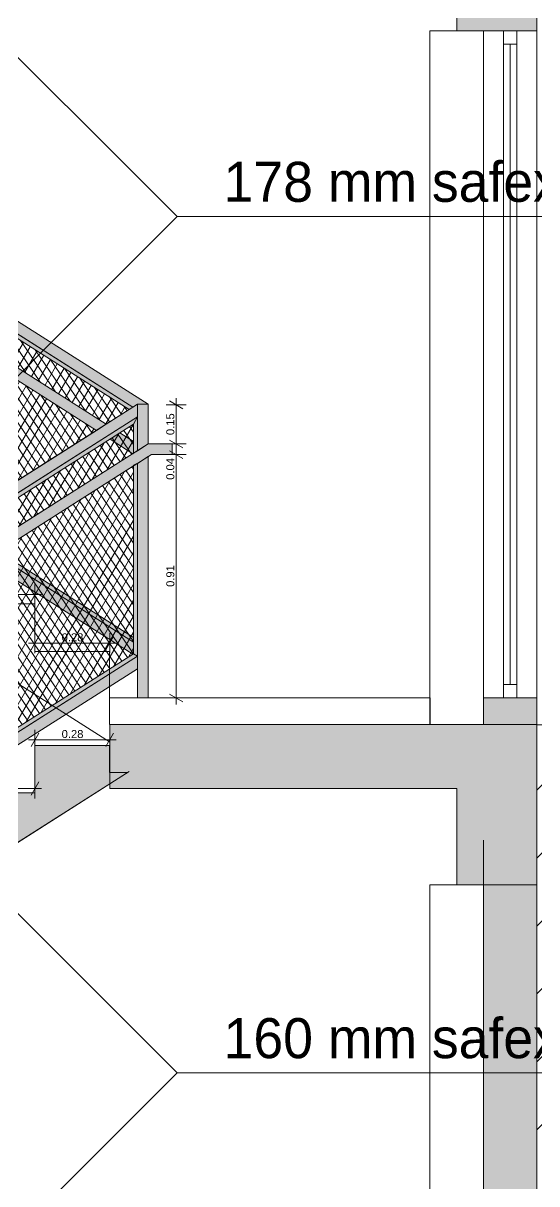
# Model space of a CAD drawing. Header units: millimetres. Extents: x 475206255 to 476720147, y 4620882299 to 4621447368.
# Drawn here: x 475518656 to 475520580, y 4621082981 to 4621087330 of the extents above; entities that cross this region are included whole.
import ezdxf

# ---------------------------------------------------------------- set-up
doc = ezdxf.new("R2010")
doc.units = ezdxf.units.MM
doc.header["$MEASUREMENT"] = 0
for name, color, linetype, lineweight in [('2D Drafting - General_Pen_No__250_Pen_No__154', 154, 'Continuous', 0), ('2D Drafting - General_Pen_No__250_Pen_No__7', 7, 'Continuous', 0), ('2D Drafting - General_Pen_No__250_Pen_No__7_Pen_No__154', 154, 'Continuous', 0), ('2D Drafting - General_Pen_No__250_Pen_No__7_Pen_No__7', 7, 'Continuous', 0), ('Annotation - Text_Pen_No__7_Pen_No__7_Pen_No__5', 5, 'Continuous', 0), ('gegmebi_Pen_No__7_Pen_No__250', 7, 'Continuous', 0), ('gegmebi_Pen_No__7_Pen_No__7', 7, 'Continuous', 0), ('gegmebi_Pen_No__7_Pen_No__7_Pen_No__5', 5, 'Continuous', 0), ('kar-panjara_Pen_No__7_Pen_No__250', 7, 'Continuous', 0), ('New_2D Drafting - General_Pen_No__1', 1, 'Continuous', 0), ('New_2D Drafting - General_Pen_No__250_Pen_No__250', 7, 'Continuous', 0), ('New_2D Drafting - General_Pen_No__4', 7, 'Continuous', 0), ('New_2D Drafting - General_Pen_No__7_Pen_No__250', 7, 'Continuous', 0), ('New_2D Drafting - General_Pen_No__7_Pen_No__7', 7, 'Continuous', 0), ('New_Doors_Pen_No__7_Pen_No__7_Pen_No__250', 7, 'Continuous', 0), ('New_reg_nak_Pen_No__250', 7, 'Continuous', 0), ('New_reg_nak_Pen_No__5', 5, 'Continuous', 0), ('reg_nak_Pen_No__250', 7, 'Continuous', 0), ('zoma_Pen_No__142', 142, 'Continuous', 0), ('zoma_Pen_No__5_Pen_No__5_Pen_No__142', 142, 'Continuous', 0)]:
    doc.layers.add(name, color=color, linetype=linetype, lineweight=lineweight)
doc.layers.add('zoma', color=7, linetype='Continuous')
doc.styles.add('GENERATED_STYLE_2', font='arial.ttf')
doc.styles.add('GENERATED_STYLE_4', font='ACADMTAV.TTF')
doc.dimstyles.new('GENERATED_STYLE__2', dxfattribs={"dimtxt": 30.000001, "dimasz": 38, "dimexe": 0.18, "dimexo": 3, "dimgap": 0, "dimtad": 1, "dimlfac": 0.001, "dimzin": 0, "dimdsep": 46, "dimtxsty": 'GENERATED_STYLE_2', "dimblk": 'ARROWHEAD_2', "dimblk1": 'ARROWHEAD_2', "dimblk2": 'ARROWHEAD_2', "dimcen": 0.09, "dimclrd": 142, "dimclre": 142, "dimclrt": 142, "dimadec": 0, "dimazin": 0, "dimtfac": 1, "dimtdec": 4, "dimtmove": 0, "dimatfit": 3, "dimfxl": 1, "dimtolj": 1, "dimtzin": 0, "dimarcsym": 0})
doc.dimstyles.new('GENERATED_STYLE__3', dxfattribs={"dimtxt": 200, "dimasz": 64.421331, "dimexe": 0.18, "dimexo": 3, "dimgap": 0, "dimtad": 1, "dimtih": 1, "dimtoh": 1, "dimlfac": 0.001, "dimzin": 0, "dimdsep": 46, "dimtxsty": 'GENERATED_STYLE_2', "dimblk": 'ARROWHEAD_2', "dimblk1": 'ARROWHEAD_2', "dimblk2": 'ARROWHEAD_2', "dimcen": 0.09, "dimclrd": 142, "dimclre": 142, "dimclrt": 142, "dimadec": 0, "dimazin": 0, "dimtfac": 1, "dimtdec": 4, "dimtmove": 0, "dimatfit": 3, "dimfxl": 1, "dimtolj": 1, "dimtzin": 0, "dimarcsym": 0})
doc.dimstyles.new('GENERATED_STYLE__4', dxfattribs={"dimtxt": 30.000001, "dimasz": 38, "dimexe": 0.18, "dimexo": 3, "dimgap": 0, "dimtad": 1, "dimtih": 1, "dimtoh": 1, "dimlfac": 0.001, "dimzin": 0, "dimdsep": 46, "dimtxsty": 'GENERATED_STYLE_2', "dimblk": 'ARROWHEAD_2', "dimblk1": 'ARROWHEAD_2', "dimblk2": 'ARROWHEAD_2', "dimcen": 0.09, "dimclrd": 142, "dimclre": 142, "dimclrt": 142, "dimadec": 0, "dimazin": 0, "dimtfac": 1, "dimtdec": 4, "dimtmove": 0, "dimatfit": 3, "dimfxl": 1, "dimtolj": 1, "dimtzin": 0, "dimarcsym": 0})
pattern_1 = [(60, (475826095.757, 4621095193.19), (-25.980762, 15), []), (124.306619, (475826095.757, 4621095193.19), (23.8156986, 11.25), [])]

# ---------------------------------------------------------------- blocks, each defined once
blk = doc.blocks.new('*D61', base_point=(475826095.8, 4621095193.2))
at = {"layer": 'zoma_Pen_No__142', "color": 142, "linetype": 'Continuous', "lineweight": 0, "transparency": 16777216}
for p, q in [((475518434.4, 4621084487.2), (475518405.5, 4621084437.2)), ((475518420, 4621084424.7), (475518420, 4621084499.7)), ((475518685.5, 4621084437.2), (475518714.4, 4621084487.2)), ((475518700, 4621084424.7), (475518700, 4621084499.7)), ((475518395.5, 4621084462.2), (475518420, 4621084462.2)), ((475518420, 4621084462.2), (475518700, 4621084462.2)), ((475518700, 4621084462.2), (475518724.4, 4621084462.2))]:
    blk.add_line(p, q, dxfattribs=at)
at = {"layer": 'zoma_Pen_No__142', "color": 142, "lineweight": 0, "transparency": 16777216, "insert": (475518519.9, 4621084468.2), "char_height": 30, "attachment_point": 7, "style": 'GENERATED_STYLE_2'}
blk.add_mtext('\\A1;{\\pql;\\fArial|b0|i0|c204|p0;\\W1.000000;0.28}', dxfattribs=at)
blk = doc.blocks.new('ARROWHEAD_2')
at = {"color": 0, "linetype": 'Continuous', "lineweight": 0}
for p, q in [((0, 0), (-1, 0)), ((-0.378, -0.655), (0.378, 0.655))]:
    blk.add_line(p, q, dxfattribs=at)
blk = doc.blocks.new('*D62', base_point=(475826095.8, 4621095193.2))
at = {"layer": 'zoma_Pen_No__142', "color": 142, "linetype": 'Continuous', "lineweight": 0, "transparency": 16777216}
for p, q in [((475518714.4, 4621084669.8), (475518685.5, 4621084619.8)), ((475518700, 4621084607.3), (475518700, 4621084682.3)), ((475518965.5, 4621084619.8), (475518994.4, 4621084669.8)), ((475518980, 4621084607.3), (475518980, 4621084682.3)), ((475518675.5, 4621084644.8), (475518700, 4621084644.8)), ((475518700, 4621084644.8), (475518980, 4621084644.8)), ((475518980, 4621084644.8), (475519004.4, 4621084644.8))]:
    blk.add_line(p, q, dxfattribs=at)
at = {"layer": 'zoma_Pen_No__142', "color": 142, "lineweight": 0, "transparency": 16777216, "insert": (475518799.9, 4621084650.8), "char_height": 30, "attachment_point": 7, "style": 'GENERATED_STYLE_2'}
blk.add_mtext('\\A1;{\\pql;\\fArial|b0|i0|c204|p0;\\W1.000000;0.28}', dxfattribs=at)
blk = doc.blocks.new('*D63', base_point=(475826095.8, 4621095193.2))
at = {"layer": 'zoma_Pen_No__142', "color": 142, "linetype": 'Continuous', "lineweight": 0, "transparency": 16777216}
for p, q in [((475518714.4, 4621085032.2), (475518685.5, 4621084982.2)), ((475518700, 4621084969.7), (475518700, 4621085044.7)), ((475518965.5, 4621084982.2), (475518994.4, 4621085032.2)), ((475518980, 4621084969.7), (475518980, 4621085044.7)), ((475518675.5, 4621085007.2), (475518700, 4621085007.2)), ((475518700, 4621085007.2), (475518980, 4621085007.2)), ((475518980, 4621085007.2), (475519004.4, 4621085007.2))]:
    blk.add_line(p, q, dxfattribs=at)
at = {"layer": 'zoma_Pen_No__142', "color": 142, "lineweight": 0, "transparency": 16777216, "insert": (475518799.9, 4621085013.2), "char_height": 30, "attachment_point": 7, "style": 'GENERATED_STYLE_2'}
blk.add_mtext('\\A1;{\\pql;\\fArial|b0|i0|c204|p0;\\W1.000000;0.28}', dxfattribs=at)
blk = doc.blocks.new('*D64', base_point=(475826095.8, 4621095193.2))
at = {"layer": 'zoma_Pen_No__142', "color": 142, "linetype": 'Continuous', "lineweight": 0, "transparency": 16777216}
for p, q in [((475518420, 4621085151.5), (475518420, 4621085226.5)), ((475518700, 4621085151.5), (475518700, 4621085226.5)), ((475518395.5, 4621085189), (475518420, 4621085189)), ((475518434.4, 4621085214), (475518405.5, 4621085164)), ((475518420, 4621085189), (475518700, 4621085189)), ((475518685.5, 4621085164), (475518714.4, 4621085214)), ((475518700, 4621085189), (475518724.4, 4621085189))]:
    blk.add_line(p, q, dxfattribs=at)
at = {"layer": 'zoma_Pen_No__142', "color": 142, "lineweight": 0, "transparency": 16777216, "insert": (475518519.9, 4621085195), "char_height": 30, "attachment_point": 7, "style": 'GENERATED_STYLE_2'}
blk.add_mtext('\\A1;{\\pql;\\fArial|b0|i0|c204|p0;\\W1.000000;0.28}', dxfattribs=at)
blk = doc.blocks.new('*D86', base_point=(475826095.8, 4621095193.2))
at = {"layer": 'zoma_Pen_No__142', "color": 142, "linetype": 'Continuous', "lineweight": 0, "transparency": 16777216}
for p, q in [((475519228.3, 4621085899.7), (475519228.3, 4621085924.2)), ((475519265.8, 4621085899.7), (475519190.8, 4621085899.7)), ((475519253.3, 4621085885.3), (475519203.3, 4621085914.2)), ((475519228.3, 4621085753.3), (475519228.3, 4621085899.7)), ((475519265.8, 4621085753.3), (475519190.8, 4621085753.3)), ((475519203.3, 4621085767.8), (475519253.3, 4621085738.9)), ((475519228.3, 4621085728.9), (475519228.3, 4621085753.3))]:
    blk.add_line(p, q, dxfattribs=at)
at = {"layer": 'zoma_Pen_No__142', "color": 142, "lineweight": 0, "transparency": 16777216, "insert": (475519222.3, 4621085786.5), "char_height": 30, "attachment_point": 7, "rotation": 90, "style": 'GENERATED_STYLE_2'}
blk.add_mtext('\\A1;{\\pql;\\fArial|b0|i0|c204|p0;\\W1.000000;0.15}', dxfattribs=at)
blk = doc.blocks.new('*D91', base_point=(475826095.8, 4621095193.2))
at = {"layer": 'zoma_Pen_No__142', "color": 142, "linetype": 'Continuous', "lineweight": 0, "transparency": 16777216}
for p, q in [((475519265.8, 4621085713.5), (475519190.8, 4621085713.5)), ((475519253.3, 4621085699), (475519203.3, 4621085727.9)), ((475519228.3, 4621085713.5), (475519228.3, 4621085737.9)), ((475519228.3, 4621084801.8), (475519228.3, 4621085713.5)), ((475519265.8, 4621084801.8), (475519190.8, 4621084801.8)), ((475519203.3, 4621084816.2), (475519253.3, 4621084787.4)), ((475519228.3, 4621084777.3), (475519228.3, 4621084801.8))]:
    blk.add_line(p, q, dxfattribs=at)
at = {"layer": 'zoma_Pen_No__142', "color": 142, "lineweight": 0, "transparency": 16777216, "insert": (475519222.3, 4621085217.6), "char_height": 30, "attachment_point": 7, "rotation": 90, "style": 'GENERATED_STYLE_2'}
blk.add_mtext('\\A1;{\\pql;\\fArial|b0|i0|c204|p0;\\W1.000000;0.91}', dxfattribs=at)
blk = doc.blocks.new('*D92', base_point=(475826095.8, 4621095193.2))
at = {"layer": 'zoma_Pen_No__142', "color": 142, "linetype": 'Continuous', "lineweight": 0, "transparency": 16777216}
for p, q in [((475519265.8, 4621085753.3), (475519190.8, 4621085753.3)), ((475519253.3, 4621085738.9), (475519203.3, 4621085767.8)), ((475519228.3, 4621085753.3), (475519228.3, 4621085777.8)), ((475519228.3, 4621085713.5), (475519228.3, 4621085753.3)), ((475519265.8, 4621085713.5), (475519190.8, 4621085713.5)), ((475519203.3, 4621085727.9), (475519253.3, 4621085699)), ((475519228.3, 4621085689), (475519228.3, 4621085713.5))]:
    blk.add_line(p, q, dxfattribs=at)
at = {"layer": 'zoma_Pen_No__142', "color": 142, "lineweight": 0, "transparency": 16777216, "insert": (475519222.3, 4621085618.9), "char_height": 30, "attachment_point": 7, "rotation": 90, "style": 'GENERATED_STYLE_2'}
blk.add_mtext('\\A1;{\\pql;\\fArial|b0|i0|c204|p0;\\W1.000000;0.04}', dxfattribs=at)
blk = doc.blocks.new('*D1601', base_point=(475826095.8, 4621095193.2))
at = {"layer": 'zoma_Pen_No__142', "color": 142, "linetype": 'Continuous', "lineweight": 0, "transparency": 16777216}
for p, q in [((475518611.8, 4621038264.3), (475518611.8, 4621038391.4)), ((475519011.8, 4621038264.3), (475519011.8, 4621038391.4)), ((475518636.3, 4621038370.2), (475518587.3, 4621038285.5)), ((475518987.3, 4621038285.5), (475519036.3, 4621038370.2)), ((475518611.8, 4621038327.9), (475519011.8, 4621038327.9)), ((475519011.8, 4621038327.9), (475519053.2, 4621038327.9))]:
    blk.add_line(p, q, dxfattribs=at)

msp = doc.modelspace()

# ---------------------------------------------------------------- hatches: boundary and pattern name
at = {"layer": '2D Drafting - General_Pen_No__250_Pen_No__154', "linetype": 'Continuous', "lineweight": 0}
msp.add_hatch(color=154, dxfattribs=at).paths.add_polyline_path([(475520379.913, 4621084801.787), (475520579.679, 4621084801.787), (475520579.679, 4621084701.757), (475520379.913, 4621084701.757)])
at = {"layer": '2D Drafting - General_Pen_No__250_Pen_No__7', "linetype": 'Continuous', "lineweight": 0}
for points in [[(475520379.913, 4621087901.757), (475520579.679, 4621087901.757), (475520579.679, 4621087721.75), (475520579.679, 4621087301.757), (475520279.679, 4621087301.757), (475520279.679, 4621087661.664), (475518979.751, 4621087661.664), (475518979.751, 4621087901.757)], [(475520379.913, 4621084701.757), (475520579.679, 4621084701.757), (475520579.679, 4621084521.75), (475520579.679, 4621084101.757), (475520279.679, 4621084101.757), (475520279.679, 4621084461.664), (475518979.751, 4621084461.664), (475518979.751, 4621084701.757)]]:
    msp.add_hatch(color=7, dxfattribs=at).paths.add_polyline_path(points)
at = {"layer": '2D Drafting - General_Pen_No__250_Pen_No__7_Pen_No__154', "linetype": 'Continuous', "lineweight": 0}
msp.add_hatch(color=154, dxfattribs=at).paths.add_polyline_path([(475520579.679, 4621081551.617), (475520379.679, 4621081551.617), (475520379.679, 4621084101.757), (475520579.679, 4621084101.757)])
at = {"layer": 'New_2D Drafting - General_Pen_No__1', "linetype": 'Continuous', "lineweight": 0}
for points in [[(475516618.273, 4621087446.834), (475519066.887, 4621085890.908), (475519083.957, 4621085901.755), (475519124.431, 4621085901.736), (475516637.468, 4621087482.03), (475516618.273, 4621087469.831)], [(475517863.892, 4621086655.403), (475517878.858, 4621086628.131), (475519052.914, 4621085882.03), (475519066.889, 4621085890.909)], [(475516603.324, 4621086577.188), (475516603.324, 4621086529.795), (475519066.059, 4621084964.896), (475519068.975, 4621084966.749), (475519068.974, 4621085010.436)], [(475517878.855, 4621086471.669), (475518929.852, 4621085803.832), (475518967.144, 4621085827.528), (475517878.856, 4621086519.061)], [(475519083.957, 4621085901.755), (475516562.84, 4621084299.759), (475516603.323, 4621084278.09), (475519083.957, 4621085854.363)], [(475519124.443, 4621085753.329), (475519124.443, 4621085901.756), (475519083.957, 4621085901.755), (475519083.957, 4621085752.166), (475519083.957, 4621085727.603)], [(475519083.961, 4621085854.365), (475517863.795, 4621085079.112), (475517878.863, 4621085070.912), (475519068.977, 4621085827.218)], [(475519068.977, 4621085827.218), (475519068.979, 4621085718.085), (475519083.961, 4621085727.603), (475519083.961, 4621085854.365)], [(475519018.307, 4621085795.018), (475518981.017, 4621085771.321), (475519066.887, 4621085716.756), (475519068.979, 4621085718.085), (475519068.978, 4621085762.82)], [(475516472.84, 4621084149.759), (475516472.84, 4621084109.311), (475516611.779, 4621084109.311), (475519136.286, 4621085713.462), (475519214.443, 4621085713.462), (475519214.443, 4621085753.329), (475519124.443, 4621085753.329), (475516600.85, 4621084149.759)], [(475517878.881, 4621085784.425), (475519068.974, 4621085028.209), (475519068.974, 4621085010.436), (475517863.841, 4621085776.216)], [(475519083.957, 4621084801.787), (475519124.443, 4621084801.79), (475519124.443, 4621085706.057), (475519083.957, 4621085680.21), (475519083.957, 4621085006.397), (475519083.957, 4621084913.699)], [(475519083.96, 4621085681.653), (475519068.961, 4621085673.081), (475519068.975, 4621084966.749), (475519083.957, 4621084958.497)], [(475517878.881, 4621084210.521), (475519068.975, 4621084966.749), (475519083.957, 4621084958.497), (475517863.881, 4621084183.223)], [(475519083.957, 4621084958.497), (475516603.324, 4621083382.225), (475516603.324, 4621083334.833), (475519083.957, 4621084911.104)]]:
    msp.add_hatch(color=1, dxfattribs=at).paths.add_polyline_path(points)
h = msp.add_hatch(dxfattribs=at)
h.set_pattern_fill('BATT_INSULATION', color=1, style=0, pattern_type=2)
h.set_pattern_definition(pattern_1)
h.paths.add_polyline_path([(475518967.144, 4621085827.528), (475517878.856, 4621086519.061), (475517878.858, 4621086628.131), (475519052.914, 4621085882.03)])
h = msp.add_hatch(dxfattribs=at)
h.set_pattern_fill('BATT_INSULATION', color=1, style=0, pattern_type=2)
h.set_pattern_definition(pattern_1)
h.paths.add_polyline_path([(475518389.098, 4621085460.22), (475517878.841, 4621085784.425), (475517878.855, 4621086471.669), (475518929.852, 4621085803.832)])
h = msp.add_hatch(dxfattribs=at)
h.set_pattern_fill('BATT_INSULATION', color=1, style=0, pattern_type=2)
h.set_pattern_definition(pattern_1)
h.paths.add_polyline_path([(475519068.979, 4621085718.085), (475519068.977, 4621085827.218), (475517878.863, 4621085070.912), (475517878.866, 4621084961.85)])
h = msp.add_hatch(dxfattribs=at)
h.set_pattern_fill('BATT_INSULATION', color=1, style=0, pattern_type=2)
h.set_pattern_definition(pattern_1)
h.paths.add_polyline_path([(475517878.881, 4621084210.521), (475519068.975, 4621084966.749), (475519068.961, 4621085670.681), (475517878.867, 4621084914.458)])
at = {"layer": 'New_2D Drafting - General_Pen_No__250_Pen_No__250', "linetype": 'Continuous', "lineweight": 0}
msp.add_hatch(color=7, dxfattribs=at).paths.add_polyline_path([(475516739.751, 4621083377.759), (475516739.751, 4621083199.759), (475516739.972, 4621083199.759), (475516739.971, 4621083179.759), (475516739.966, 4621083056.131), (475518139.754, 4621083945.677), (475518385.361, 4621084101.757), (475518979.751, 4621084479.484), (475519046.261, 4621084521.75), (475518979.751, 4621084521.75), (475518979.68, 4621084521.75), (475518979.68, 4621084623.757), (475518699.68, 4621084623.757), (475518699.68, 4621084445.757), (475518419.68, 4621084445.757), (475518419.68, 4621084267.757), (475518356.897, 4621084267.757, -0.08199413), (475518332.463, 4621084267.757), (475518139.754, 4621084267.757), (475518139.754, 4621084101.757), (475518139.685, 4621084101.757), (475518139.68, 4621084089.757), (475517859.68, 4621084089.757), (475517859.68, 4621083911.758), (475517579.68, 4621083911.758), (475517579.68, 4621083733.758), (475517299.68, 4621083733.758), (475517299.68, 4621083555.759), (475517019.68, 4621083555.759), (475517019.68, 4621083377.759)])
at = {"layer": 'New_2D Drafting - General_Pen_No__7_Pen_No__7', "linetype": 'Continuous', "lineweight": 0}
h = msp.add_hatch(dxfattribs=at)
h.set_pattern_fill('MASONRY_BLOCK', style=0, pattern_type=2)
h.set_pattern_definition([(45, (475826095.76, 4621095193.19), (-127.27922, 127.27922), [])])
h.paths.add_polyline_path([(475501138.778, 4621081811.85), (475501138.778, 4621082551.894), (475505379.652, 4621082551.769), (475505379.75, 4621081151.617), (475517939.8, 4621081151.617), (475518967.264, 4621081151.617), (475520579.679, 4621081151.617), (475520579.679, 4621084421.75), (475520579.679, 4621084700.839), (475524529.741, 4621084700.839), (475524529.741, 4621083961.033), (475521290.696, 4621083961.033), (475521290.696, 4621080572.7), (475521290.696, 4621080511.178), (475518727.264, 4621080511.178), (475504739.264, 4621080511.178), (475504739.264, 4621081811.85)])

# ---------------------------------------------------------------- linework, layer by layer
at = {"layer": '2D Drafting - General_Pen_No__250_Pen_No__7', "color": 7, "linetype": 'Continuous', "lineweight": 0, "flags": 128}
for points in [[(475520379.913, 4621087901.757), (475520579.679, 4621087901.757), (475520579.679, 4621087721.75), (475520579.679, 4621087301.757), (475520279.679, 4621087301.757), (475520279.679, 4621087661.664), (475518979.751, 4621087661.664), (475518979.751, 4621087901.757)], [(475520379.913, 4621084801.787), (475520579.679, 4621084801.787), (475520579.679, 4621084701.757), (475520379.913, 4621084701.757)], [(475520379.913, 4621084701.757), (475520579.679, 4621084701.757), (475520579.679, 4621084521.75), (475520579.679, 4621084101.757), (475520279.679, 4621084101.757), (475520279.679, 4621084461.664), (475518979.751, 4621084461.664), (475518979.751, 4621084701.757)]]:
    msp.add_lwpolyline(points, close=True, dxfattribs=at)
at = {"layer": '2D Drafting - General_Pen_No__250_Pen_No__7_Pen_No__7', "color": 7, "linetype": 'Continuous', "lineweight": 0, "flags": 128}
msp.add_lwpolyline([(475520579.679, 4621081551.617), (475520379.679, 4621081551.617), (475520379.679, 4621084101.757), (475520579.679, 4621084101.757)], close=True, dxfattribs=at)
at = {"layer": 'gegmebi_Pen_No__7_Pen_No__250', "color": 7, "linetype": 'Continuous', "lineweight": 0, "flags": 128}
for points in [[(475520454.913, 4621087301.786), (475520504.913, 4621087301.786), (475520504.913, 4621084801.787), (475520454.913, 4621084801.787)], [(475520454.913, 4621087251.786), (475520504.913, 4621087251.786), (475520504.913, 4621087301.786), (475520454.913, 4621087301.786)], [(475520454.913, 4621084801.787), (475520504.913, 4621084801.787), (475520504.913, 4621084851.625), (475520454.913, 4621084851.625)], [(475518979.697, 4621084701.757), (475520179.751, 4621084701.757), (475520179.751, 4621084801.757), (475518979.697, 4621084801.757)]]:
    msp.add_lwpolyline(points, close=True, dxfattribs=at)
at = {"layer": 'gegmebi_Pen_No__7_Pen_No__7', "color": 7, "linetype": 'Continuous', "lineweight": 0}
msp.add_line((475520479.913, 4621087251.786), (475520479.913, 4621084851.625), dxfattribs=at)
at = {"layer": 'gegmebi_Pen_No__7_Pen_No__7_Pen_No__5', "color": 5, "linetype": 'Continuous', "lineweight": 0, "flags": 128}
for points in [[(475518399.635, 4621087437.914), (475519232.483, 4621086605.066), (475518139.954, 4621085512.538)], [(475519232.483, 4621086605.066), (475521454.488, 4621086605.066)], [(475518399.635, 4621084229.065), (475519232.483, 4621083396.217), (475518139.954, 4621082303.689)], [(475519232.483, 4621083396.217), (475521454.488, 4621083396.217)]]:
    msp.add_lwpolyline(points, dxfattribs=at)
at = {"layer": 'kar-panjara_Pen_No__7_Pen_No__250', "color": 7, "linetype": 'Continuous', "lineweight": 0, "flags": 128}
for points in [[(475520179.679, 4621087301.757), (475520179.679, 4621084701.625), (475520579.679, 4621084701.625), (475520579.679, 4621087301.757)], [(475520579.679, 4621087301.786), (475520379.913, 4621087301.786), (475520379.913, 4621084801.787), (475520579.679, 4621084801.787)], [(475520179.679, 4621084101.757), (475520179.679, 4621081551.617), (475520579.679, 4621081551.617), (475520579.679, 4621084101.757)]]:
    msp.add_lwpolyline(points, close=True, dxfattribs=at)
at = {"layer": 'New_2D Drafting - General_Pen_No__250_Pen_No__250', "color": 7, "linetype": 'Continuous', "lineweight": 0, "flags": 128}
msp.add_lwpolyline([(475518385.361, 4621084101.757), (475518979.751, 4621084479.484), (475519046.261, 4621084521.75), (475518979.751, 4621084521.75), (475518979.68, 4621084521.75), (475518979.68, 4621084623.757), (475518699.68, 4621084623.757), (475518699.68, 4621084445.757), (475518419.68, 4621084445.757)], dxfattribs=at)
at = {"layer": 'New_2D Drafting - General_Pen_No__4', "color": 7, "linetype": 'Continuous', "lineweight": 0, "flags": 128}
for points in [[(475516618.273, 4621087446.834), (475519066.887, 4621085890.908), (475519083.957, 4621085901.755), (475519124.431, 4621085901.736), (475516637.468, 4621087482.03), (475516618.273, 4621087469.831)], [(475517863.892, 4621086655.403), (475517878.858, 4621086628.131), (475519052.914, 4621085882.03), (475519066.889, 4621085890.909)], [(475518967.144, 4621085827.528), (475517878.856, 4621086519.061), (475517878.858, 4621086628.131), (475519052.914, 4621085882.03)], [(475516603.324, 4621086577.188), (475516603.324, 4621086529.795), (475519066.059, 4621084964.896), (475519068.975, 4621084966.749), (475519068.974, 4621085010.436)], [(475517878.855, 4621086471.669), (475518929.852, 4621085803.832), (475518967.144, 4621085827.528), (475517878.856, 4621086519.061)], [(475518389.098, 4621085460.22), (475517878.841, 4621085784.425), (475517878.855, 4621086471.669), (475518929.852, 4621085803.832)], [(475519083.957, 4621085901.755), (475516562.84, 4621084299.759), (475516603.323, 4621084278.09), (475519083.957, 4621085854.363)], [(475519124.443, 4621085753.329), (475519124.443, 4621085901.756), (475519083.957, 4621085901.755), (475519083.957, 4621085752.166), (475519083.957, 4621085727.603)], [(475519083.961, 4621085854.365), (475517863.795, 4621085079.112), (475517878.863, 4621085070.912), (475519068.977, 4621085827.218)], [(475519068.977, 4621085827.218), (475519068.979, 4621085718.085), (475519083.961, 4621085727.603), (475519083.961, 4621085854.365)], [(475519068.979, 4621085718.085), (475519068.977, 4621085827.218), (475517878.863, 4621085070.912), (475517878.866, 4621084961.85)], [(475519018.307, 4621085795.018), (475518981.017, 4621085771.321), (475519066.887, 4621085716.756), (475519068.979, 4621085718.085), (475519068.978, 4621085762.82)], [(475516472.84, 4621084149.759), (475516472.84, 4621084109.311), (475516611.779, 4621084109.311), (475519136.286, 4621085713.462), (475519214.443, 4621085713.462), (475519214.443, 4621085753.329), (475519124.443, 4621085753.329), (475516600.85, 4621084149.759)], [(475517878.881, 4621085784.425), (475519068.974, 4621085028.209), (475519068.974, 4621085010.436), (475517863.841, 4621085776.216)], [(475519083.957, 4621084801.787), (475519124.443, 4621084801.79), (475519124.443, 4621085706.057), (475519083.957, 4621085680.21), (475519083.957, 4621085006.397), (475519083.957, 4621084913.699)], [(475517878.881, 4621084210.521), (475519068.975, 4621084966.749), (475519068.961, 4621085670.681), (475517878.867, 4621084914.458)], [(475519083.96, 4621085681.653), (475519068.961, 4621085673.081), (475519068.975, 4621084966.749), (475519083.957, 4621084958.497)], [(475517878.881, 4621084210.521), (475519068.975, 4621084966.749), (475519083.957, 4621084958.497), (475517863.881, 4621084183.223)], [(475519083.957, 4621084958.497), (475516603.324, 4621083382.225), (475516603.324, 4621083334.833), (475519083.957, 4621084911.104)]]:
    msp.add_lwpolyline(points, close=True, dxfattribs=at)
at = {"layer": 'New_2D Drafting - General_Pen_No__7_Pen_No__250', "color": 7, "linetype": 'Continuous', "lineweight": 0, "flags": 128}
msp.add_lwpolyline([(475501138.778, 4621081811.85), (475501138.778, 4621082551.894), (475505379.652, 4621082551.769), (475505379.75, 4621081151.617), (475517939.8, 4621081151.617), (475518967.264, 4621081151.617), (475520579.679, 4621081151.617), (475520579.679, 4621084421.75), (475520579.679, 4621084700.839), (475524529.741, 4621084700.839), (475524529.741, 4621083961.033), (475521290.696, 4621083961.033), (475521290.696, 4621080572.7), (475521290.696, 4621080511.178), (475518727.264, 4621080511.178), (475504739.264, 4621080511.178), (475504739.264, 4621081811.85)], close=True, dxfattribs=at)
at = {"layer": 'New_Doors_Pen_No__7_Pen_No__7_Pen_No__250', "color": 7, "linetype": 'Continuous', "lineweight": 0, "flags": 128}
msp.add_lwpolyline([(475516739.791, 4621086379.759), (475516739.791, 4621086221.757), (475517019.72, 4621086221.757), (475517019.72, 4621086043.757), (475517299.72, 4621086043.757), (475517299.72, 4621085865.758), (475517579.72, 4621085865.758), (475517579.72, 4621085687.758), (475517859.72, 4621085687.758), (475517859.72, 4621085509.758), (475518139.72, 4621085509.758), (475518139.794, 4621085331.758), (475518419.72, 4621085331.758), (475518419.72, 4621085153.759), (475518699.72, 4621085153.759), (475518699.72, 4621084975.759), (475518979.72, 4621084975.759), (475518979.72, 4621084801.757)], dxfattribs=at)
at = {"layer": 'New_reg_nak_Pen_No__250', "color": 7, "linetype": 'Continuous', "lineweight": 0}
msp.add_line((475516739.966, 4621083056.131), (475519052.609, 4621084525.784), dxfattribs=at)
at = {"layer": 'New_reg_nak_Pen_No__5', "color": 5, "linetype": 'Continuous', "lineweight": 0}
msp.add_line((475519124.443, 4621085753.329), (475519214.443, 4621085753.329), dxfattribs=at)
at = {"layer": 'reg_nak_Pen_No__250', "color": 7, "linetype": 'Continuous', "lineweight": 0, "flags": 128}
msp.add_lwpolyline([(475516521.786, 4621086199.767), (475518979.683, 4621084637.247)], dxfattribs=at)
at = {"layer": 'zoma_Pen_No__5_Pen_No__5_Pen_No__142', "color": 142, "linetype": 'Continuous', "lineweight": 0}
msp.add_line((475520379.679, 4621084268.524), (475520379.679, 4621077885.534), dxfattribs=at)

# ---------------------------------------------------------------- texts
at = {"layer": 'Annotation - Text_Pen_No__7_Pen_No__7_Pen_No__5', "color": 5, "linetype": 'Continuous', "lineweight": 0, "char_height": 150, "attachment_point": 1, "style": 'GENERATED_STYLE_4'}
for s, insert in [('\\A1;{\\pql;\\fAcadMtavr|b0|i0|c0|p0;\\W1.000000;178 mm safexuri}', (475519406.665, 4621086810.456)), ('\\A1;{\\pql;\\fAcadMtavr|b0|i0|c0|p0;\\W1.000000;1\\fAcadMtavr|b0|i0|c0|p0;\\W1.000000;60\\fAcadMtavr|b0|i0|c0|p0;\\W1.000000; mm safexuri}', (475519406.665, 4621083601.607))]:
    msp.add_mtext(s, dxfattribs=dict(at, insert=insert))

# ---------------------------------------------------------------- dimensions: what is measured, and where the dimension line sits
at = {"layer": 'zoma', "color": 142, "linetype": 'Continuous', "lineweight": 0}
for base, p1, p2, dimstyle, picture, middle in [((475519011.799, 4621038327.867), (475518611.799, 4621090493.532), (475519011.799, 4621088217.089), 'GENERATED_STYLE__3', '*D1601', (475518312.378, 4621038467.867)), ((475518699.954, 4621085189.023), (475518419.954, 4621085169.911), (475518699.954, 4621085169.911), 'GENERATED_STYLE__4', '*D64', (475518558.754, 4621085210.023)), ((475518979.954, 4621085007.189), (475518699.954, 4621084980.24), (475518979.954, 4621084980.24), 'GENERATED_STYLE__4', '*D63', (475518838.754, 4621085028.189)), ((475518979.954, 4621084644.834), (475518699.954, 4621084621.385), (475518979.954, 4621084621.385), 'GENERATED_STYLE__4', '*D62', (475518838.754, 4621084665.834)), ((475518699.954, 4621084462.156), (475518419.954, 4621084438.151), (475518699.954, 4621084438.151), 'GENERATED_STYLE__4', '*D61', (475518558.754, 4621084483.156))]:
    dim = msp.add_linear_dim(base=base, p1=p1, p2=p2, dimstyle=dimstyle, dxfattribs=at)
    dim.commit()
    dim.dimension.update_dxf_attribs({"geometry": picture, "text_midpoint": middle, "dimtype": 160})
for base, p1, p2, picture, middle in [((475519228.329, 4621085899.727), (475519214.443, 4621085753.329), (475519141.088, 4621085899.727), '*D86', (475519207.329, 4621085825.327)), ((475519228.329, 4621085753.329), (475519214.443, 4621085713.462), (475519214.443, 4621085753.329), '*D92', (475519207.329, 4621085657.773)), ((475519228.329, 4621085713.462), (475519124.443, 4621084801.79), (475519214.443, 4621085713.462), '*D91', (475519207.329, 4621085256.425))]:
    dim = msp.add_linear_dim(base=base, p1=p1, p2=p2, angle=90, dimstyle='GENERATED_STYLE__2', dxfattribs=at)
    dim.commit()
    dim.dimension.update_dxf_attribs({"geometry": picture, "text_midpoint": middle, "dimtype": 160, "text_rotation": 90})

doc.saveas('drawing.dxf')
